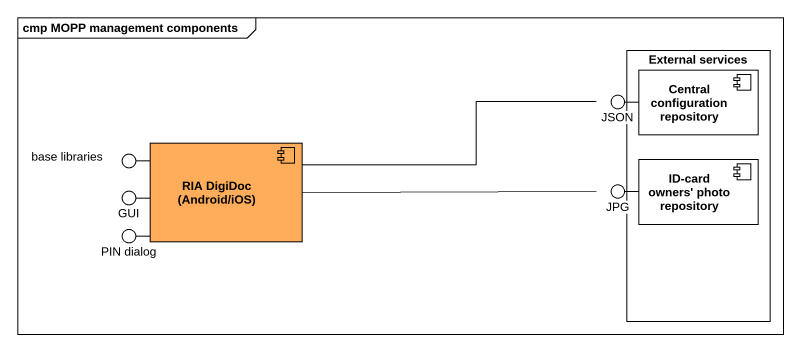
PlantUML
@startuml
mainframe cmp MOPP management components
rectangle "External services" as External_services {
  component "Central configuration repository" as Central_configuration #FFFFFF
  component "ID-card owners' photo repository" as ID_card_owners_photo #FFFFFF
}
() "JSON" as JSON_
() "base libraries" as base_libraries
component "RIA DigiDoc (Android/iOS)" as RIA_DigiDoc_Android_iOS #FFAD5B
() GUI
() JPG
() "PIN dialog" as PIN_dialog
Central_configuration -left- JSON_
RIA_DigiDoc_Android_iOS -left- base_libraries
RIA_DigiDoc_Android_iOS -left- GUI
ID_card_owners_photo -left- JPG
RIA_DigiDoc_Android_iOS -left- PIN_dialog
JSON_ -left- RIA_DigiDoc_Android_iOS
JPG -left- RIA_DigiDoc_Android_iOS
@enduml
